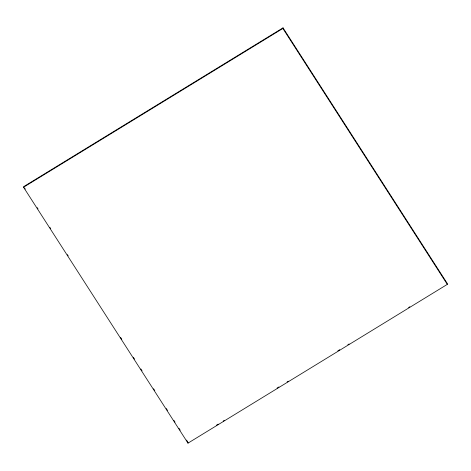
<?xml version="1.0" encoding="UTF-8"?>
<svg xmlns="http://www.w3.org/2000/svg" width="471" height="471" viewBox="0 0 471 471"><rect width="100%" height="100%" fill="white"/><g stroke="black" fill="none" stroke-linecap="round" stroke-linejoin="round"><path stroke-width="0.71" d="M23.55 187.24L23.697 186.622L283.018 27.848L447.45 283.76L447.303 284.378L187.982 443.152L23.55 187.24L282.871 28.466L283.018 27.848M187.982 443.152L188.129 442.534M216.313 425.278L218.197 424.124M223.207 421.056L224.455 420.291M277.072 388.075L278.956 386.927M287.098 381.94L288.346 381.174M337.831 350.871L339.715 349.723M347.857 344.737L349.105 343.971M408.616 307.539L409.864 306.768M282.871 28.466L447.303 284.378M24.492 187.858L25.287 189.095M37.203 207.64L37.998 208.877M49.908 227.422L50.703 228.659M67.388 254.617L68.183 255.853M120.605 337.448L121.801 339.303M133.317 357.23L134.512 359.085M140.864 368.976L142.054 370.83M153.575 388.758L154.765 390.612M166.281 408.534L167.476 410.388M173.828 420.279L175.024 422.134M178.992 428.316L180.187 430.17M186.54 440.061L187.729 441.916"/></g></svg>
